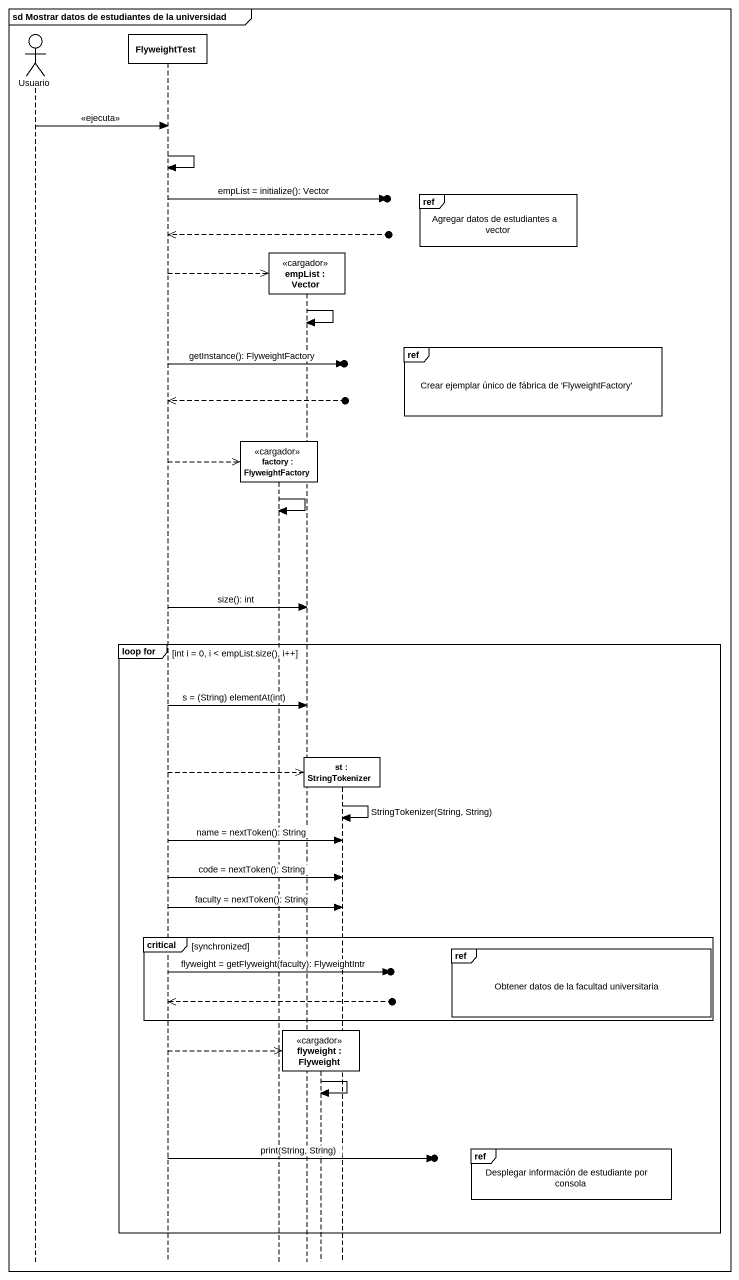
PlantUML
@startuml
mainframe sd Mostrar datos de estudiantes de la universidad
hide footbox
actor Usuario
participant FlyweightTest
participant "factory : FlyweightFactory" as factory <<cargador>>
participant "empList : Vector" as empList <<cargador>>
participant "flyweight : Flyweight" as flyweight <<cargador>>
participant "st : StringTokenizer" as st

Usuario -> FlyweightTest : <<ejecuta>>
FlyweightTest -> FlyweightTest
ref over st : Agregar datos de estudiantes a vector
FlyweightTest ->o] : empList = initialize(): Vector
FlyweightTest <<--o]
FlyweightTest -->> empList **
empList -> empList
ref over st : Crear ejemplar único de fábrica de 'FlyweightFactory'
FlyweightTest ->o] : getInstance(): FlyweightFactory
FlyweightTest <<--o]
FlyweightTest -->> factory **
factory -> factory
FlyweightTest -> empList : size(): int
group loop for [int i = 0, i < empList.size(), i++]
  FlyweightTest -> empList : s = (String) elementAt(int)
  FlyweightTest -->> st **
  st -> st : StringTokenizer(String, String)
  FlyweightTest -> st : name = nextToken(): String
  FlyweightTest -> st : code = nextToken(): String
  FlyweightTest -> st : faculty = nextToken(): String
  critical synchronized
    ref over st : Obtener datos de la facultad universitaria
    FlyweightTest ->o] : flyweight = getFlyweight(faculty): FlyweightIntr
    FlyweightTest <<--o]
  end
  FlyweightTest -->> flyweight **
  flyweight -> flyweight
  ref over st : Desplegar información de estudiante por consola
  FlyweightTest ->o] : print(String, String)
end
@enduml
